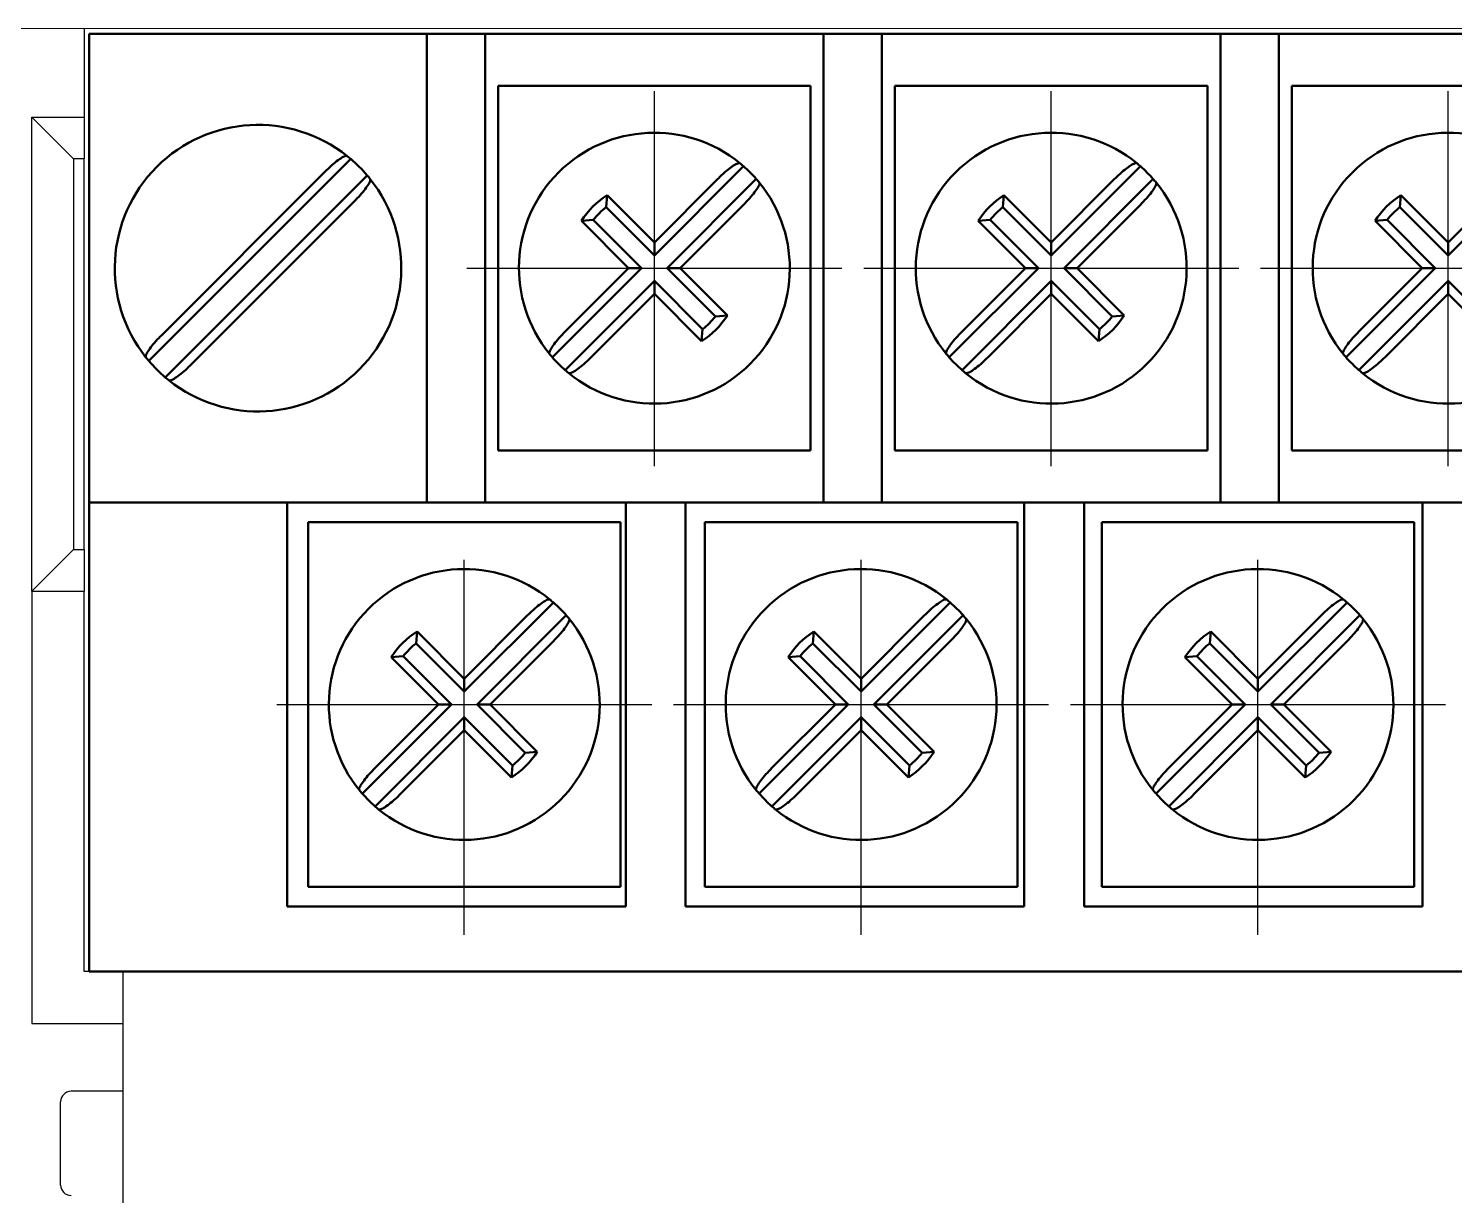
# Model space of a CAD drawing. Header units: millimetres. Extents: x 3520 to 8864, y 403 to 1747.
# Drawn here: x 7246.72 to 7274.1, y 1232.05 to 1254.45 of the extents above; entities that cross this region are included whole.
import ezdxf

# ---------------------------------------------------------------- set-up
doc = ezdxf.new("R2010")
doc.units = ezdxf.units.MM
doc.linetypes.add('CENTER', pattern=[10.16, 6.35, -1.27, 1.27, -1.27])
doc.layers.add('main', color=5, linetype='Continuous', lineweight=50)
doc.layers.add('ОСЕВЫЕ', color=1, linetype='CENTER', lineweight=25)

msp = doc.modelspace()

# ---------------------------------------------------------------- linework, layer by layer
at = {"color": 0, "linetype": 'Continuous', "lineweight": 15}
for p, q in [((7247.784, 1254.452, 1518.358), (7244.534, 1254.452, 1518.358)), ((7304.284, 1254.452, 1518.358), (7247.784, 1254.452, 1518.358))]:
    msp.add_line(p, q, dxfattribs=at)
at = {"layer": 'main', "color": 0, "lineweight": 25}
for p, q in [((7247.784, 1254.452, 1518.358), (7247.784, 1252.752, 1518.358)), ((7246.784, 1243.652, 1518.358), (7246.784, 1252.752, 1518.358)), ((7247.584, 1251.952, 1518.358), (7246.784, 1252.752, 1518.358)), ((7246.784, 1252.752, 1518.358), (7247.784, 1252.752, 1518.358)), ((7247.784, 1252.752, 1518.358), (7247.784, 1251.952, 1518.358)), ((7247.584, 1251.952, 1518.358), (7247.584, 1244.452, 1518.358)), ((7247.784, 1251.952, 1518.358), (7247.584, 1251.952, 1518.358)), ((7247.784, 1244.452, 1518.358), (7247.784, 1251.952, 1518.358)), ((7247.584, 1244.452, 1518.358), (7246.784, 1243.652, 1518.358)), ((7247.584, 1244.452, 1518.358), (7247.784, 1244.452, 1518.358)), ((7247.784, 1244.452, 1518.358), (7247.784, 1243.652, 1518.358)), ((7246.784, 1243.652, 1518.358), (7247.784, 1243.652, 1518.358)), ((7246.784, 1243.652, 1518.358), (7246.784, 1235.352, 1518.358)), ((7247.784, 1236.352, 1518.358), (7247.784, 1243.652, 1518.358)), ((7248.534, 1236.352, 1518.358), (7247.784, 1236.352, 1518.358)), ((7248.534, 1230.452, 1518.358), (7248.534, 1236.352, 1518.358)), ((7246.784, 1235.352, 1518.358), (7248.534, 1235.352, 1518.358)), ((7248.534, 1234.052, 1518.358), (7247.534, 1234.052, 1518.358)), ((7247.334, 1232.252, 1518.358), (7247.334, 1233.852, 1518.358))]:
    msp.add_line(p, q, dxfattribs=at)
at = {"layer": 'main', "color": 0}
for p, q in [((7254.364, 1254.352, 1518.358), (7247.884, 1254.352, 1518.358)), ((7247.884, 1245.352, 1518.358), (7247.884, 1254.352, 1518.358)), ((7254.364, 1254.352, 1518.358), (7255.484, 1254.352, 1518.358)), ((7254.364, 1253.352, 1518.358), (7254.364, 1254.352, 1518.358)), ((7255.484, 1254.352, 1518.358), (7255.484, 1253.352, 1518.358)), ((7261.984, 1254.352, 1518.358), (7255.484, 1254.352, 1518.358)), ((7261.984, 1254.352, 1518.358), (7263.104, 1254.352, 1518.358)), ((7261.984, 1253.352, 1518.358), (7261.984, 1254.352, 1518.358)), ((7263.104, 1254.352, 1518.358), (7263.104, 1253.352, 1518.358)), ((7269.604, 1254.352, 1518.358), (7263.104, 1254.352, 1518.358)), ((7269.604, 1254.352, 1518.358), (7270.724, 1254.352, 1518.358)), ((7269.604, 1253.352, 1518.358), (7269.604, 1254.352, 1518.358)), ((7270.724, 1254.352, 1518.358), (7270.724, 1253.352, 1518.358)), ((7277.224, 1254.352, 1518.358), (7270.724, 1254.352, 1518.358)), ((7254.364, 1245.352, 1518.358), (7254.364, 1253.352, 1518.358)), ((7255.484, 1253.352, 1518.358), (7255.484, 1245.352, 1518.358)), ((7255.734, 1253.352, 1518.358), (7255.734, 1246.352, 1518.358)), ((7261.734, 1253.352, 1518.358), (7255.734, 1253.352, 1518.358)), ((7261.734, 1246.352, 1518.358), (7261.734, 1253.352, 1518.358)), ((7261.984, 1245.352, 1518.358), (7261.984, 1253.352, 1518.358)), ((7263.104, 1253.352, 1518.358), (7263.104, 1245.352, 1518.358)), ((7269.354, 1253.352, 1518.358), (7263.354, 1253.352, 1518.358)), ((7263.354, 1253.352, 1518.358), (7263.354, 1246.352, 1518.358)), ((7269.354, 1246.352, 1518.358), (7269.354, 1253.352, 1518.358)), ((7269.604, 1245.352, 1518.358), (7269.604, 1253.352, 1518.358)), ((7270.724, 1253.352, 1518.358), (7270.724, 1245.352, 1518.358)), ((7276.974, 1253.352, 1518.358), (7270.974, 1253.352, 1518.358)), ((7270.974, 1253.352, 1518.358), (7270.974, 1246.352, 1518.358)), ((7252.904, 1251.948, 1518.358), (7249.028, 1248.072, 1518.358)), ((7260.446, 1251.809, 1518.358), (7258.734, 1250.098, 1518.358)), ((7268.066, 1251.809, 1518.358), (7266.354, 1250.098, 1518.358)), ((7275.686, 1251.809, 1518.358), (7273.974, 1250.098, 1518.358)), ((7252.407, 1251.701, 1518.358), (7249.275, 1248.569, 1518.358)), ((7249.344, 1247.756, 1518.358), (7253.22, 1251.632, 1518.358)), ((7259.951, 1251.564, 1518.358), (7258.734, 1250.347, 1518.358)), ((7258.98, 1249.852, 1518.358), (7260.691, 1251.564, 1518.358)), ((7267.571, 1251.564, 1518.358), (7266.354, 1250.347, 1518.358)), ((7266.6, 1249.852, 1518.358), (7268.311, 1251.564, 1518.358)), ((7275.191, 1251.564, 1518.358), (7273.974, 1250.347, 1518.358)), ((7257.808, 1251.024, 1518.358), (7257.827, 1251.254, 1518.358)), ((7258.734, 1250.347, 1518.358), (7257.827, 1251.254, 1518.358)), ((7265.428, 1251.024, 1518.358), (7265.447, 1251.254, 1518.358)), ((7266.354, 1250.347, 1518.358), (7265.447, 1251.254, 1518.358)), ((7273.048, 1251.024, 1518.358), (7273.067, 1251.254, 1518.358)), ((7273.974, 1250.347, 1518.358), (7273.067, 1251.254, 1518.358)), ((7249.841, 1248.004, 1518.358), (7252.972, 1251.135, 1518.358)), ((7258.734, 1250.098, 1518.358), (7257.808, 1251.024, 1518.358)), ((7259.229, 1249.852, 1518.358), (7260.446, 1251.069, 1518.358)), ((7266.354, 1250.098, 1518.358), (7265.428, 1251.024, 1518.358)), ((7266.849, 1249.852, 1518.358), (7268.066, 1251.069, 1518.358)), ((7273.974, 1250.098, 1518.358), (7273.048, 1251.024, 1518.358)), ((7257.562, 1250.778, 1518.358), (7257.332, 1250.759, 1518.358)), ((7257.332, 1250.759, 1518.358), (7258.239, 1249.852, 1518.358)), ((7257.562, 1250.778, 1518.358), (7258.488, 1249.852, 1518.358)), ((7265.182, 1250.778, 1518.358), (7264.952, 1250.759, 1518.358)), ((7264.952, 1250.759, 1518.358), (7265.859, 1249.852, 1518.358)), ((7265.182, 1250.778, 1518.358), (7266.108, 1249.852, 1518.358)), ((7272.802, 1250.778, 1518.358), (7272.572, 1250.759, 1518.358)), ((7272.572, 1250.759, 1518.358), (7273.479, 1249.852, 1518.358)), ((7272.802, 1250.778, 1518.358), (7273.728, 1249.852, 1518.358)), ((7258.734, 1250.098, 1518.358), (7258.734, 1250.347, 1518.358)), ((7266.354, 1250.098, 1518.358), (7266.354, 1250.347, 1518.358)), ((7273.974, 1250.098, 1518.358), (7273.974, 1250.347, 1518.358)), ((7258.488, 1249.852, 1518.358), (7256.777, 1248.141, 1518.358)), ((7258.239, 1249.852, 1518.358), (7257.022, 1248.635, 1518.358)), ((7257.022, 1247.895, 1518.358), (7258.734, 1249.606, 1518.358)), ((7258.488, 1249.852, 1518.358), (7258.239, 1249.852, 1518.358)), ((7258.734, 1249.606, 1518.358), (7258.734, 1249.357, 1518.358)), ((7258.734, 1249.606, 1518.358), (7259.66, 1248.68, 1518.358)), ((7258.98, 1249.852, 1518.358), (7259.229, 1249.852, 1518.358)), ((7259.906, 1248.926, 1518.358), (7258.98, 1249.852, 1518.358)), ((7260.136, 1248.945, 1518.358), (7259.229, 1249.852, 1518.358)), ((7266.108, 1249.852, 1518.358), (7264.397, 1248.141, 1518.358)), ((7265.859, 1249.852, 1518.358), (7264.642, 1248.635, 1518.358)), ((7264.642, 1247.895, 1518.358), (7266.354, 1249.606, 1518.358)), ((7266.108, 1249.852, 1518.358), (7265.859, 1249.852, 1518.358)), ((7266.354, 1249.606, 1518.358), (7266.354, 1249.357, 1518.358)), ((7266.354, 1249.606, 1518.358), (7267.28, 1248.68, 1518.358)), ((7266.6, 1249.852, 1518.358), (7266.849, 1249.852, 1518.358)), ((7267.526, 1248.926, 1518.358), (7266.6, 1249.852, 1518.358)), ((7267.756, 1248.945, 1518.358), (7266.849, 1249.852, 1518.358)), ((7273.728, 1249.852, 1518.358), (7272.017, 1248.141, 1518.358)), ((7273.479, 1249.852, 1518.358), (7272.262, 1248.635, 1518.358)), ((7272.262, 1247.895, 1518.358), (7273.974, 1249.606, 1518.358)), ((7273.728, 1249.852, 1518.358), (7273.479, 1249.852, 1518.358)), ((7273.974, 1249.606, 1518.358), (7273.974, 1249.357, 1518.358)), ((7273.974, 1249.606, 1518.358), (7274.9, 1248.68, 1518.358)), ((7257.517, 1248.14, 1518.358), (7258.734, 1249.357, 1518.358)), ((7258.734, 1249.357, 1518.358), (7259.641, 1248.45, 1518.358)), ((7265.137, 1248.14, 1518.358), (7266.354, 1249.357, 1518.358)), ((7266.354, 1249.357, 1518.358), (7267.261, 1248.45, 1518.358)), ((7272.757, 1248.14, 1518.358), (7273.974, 1249.357, 1518.358)), ((7273.974, 1249.357, 1518.358), (7274.881, 1248.45, 1518.358)), ((7259.906, 1248.926, 1518.358), (7260.136, 1248.945, 1518.358)), ((7267.526, 1248.926, 1518.358), (7267.756, 1248.945, 1518.358)), ((7259.66, 1248.68, 1518.358), (7259.641, 1248.45, 1518.358)), ((7267.28, 1248.68, 1518.358), (7267.261, 1248.45, 1518.358)), ((7255.734, 1246.352, 1518.358), (7261.734, 1246.352, 1518.358)), ((7263.354, 1246.352, 1518.358), (7269.354, 1246.352, 1518.358)), ((7270.974, 1246.352, 1518.358), (7276.974, 1246.352, 1518.358)), ((7247.884, 1244.352, 1518.358), (7247.884, 1245.352, 1518.358)), ((7247.884, 1245.352, 1518.358), (7251.684, 1245.352, 1518.358)), ((7251.684, 1245.352, 1518.358), (7251.684, 1244.352, 1518.358)), ((7258.184, 1245.352, 1518.358), (7251.684, 1245.352, 1518.358)), ((7258.184, 1245.352, 1518.358), (7259.334, 1245.352, 1518.358)), ((7258.184, 1244.352, 1518.358), (7258.184, 1245.352, 1518.358)), ((7259.334, 1245.352, 1518.358), (7259.334, 1244.352, 1518.358)), ((7265.834, 1245.352, 1518.358), (7259.334, 1245.352, 1518.358)), ((7265.834, 1244.352, 1518.358), (7265.834, 1245.352, 1518.358)), ((7265.834, 1245.352, 1518.358), (7266.984, 1245.352, 1518.358)), ((7266.984, 1245.352, 1518.358), (7266.984, 1244.352, 1518.358)), ((7273.484, 1245.352, 1518.358), (7266.984, 1245.352, 1518.358)), ((7273.484, 1244.352, 1518.358), (7273.484, 1245.352, 1518.358)), ((7273.484, 1245.352, 1518.358), (7274.634, 1245.352, 1518.358)), ((7252.084, 1244.977, 1518.358), (7252.084, 1237.977, 1518.358)), ((7258.084, 1244.977, 1518.358), (7252.084, 1244.977, 1518.358)), ((7258.084, 1237.977, 1518.358), (7258.084, 1244.977, 1518.358)), ((7259.704, 1244.977, 1518.358), (7259.704, 1237.977, 1518.358)), ((7265.704, 1244.977, 1518.358), (7259.704, 1244.977, 1518.358)), ((7265.704, 1237.977, 1518.358), (7265.704, 1244.977, 1518.358)), ((7267.324, 1244.977, 1518.358), (7267.324, 1237.977, 1518.358)), ((7273.324, 1244.977, 1518.358), (7267.324, 1244.977, 1518.358)), ((7273.324, 1237.977, 1518.358), (7273.324, 1244.977, 1518.358)), ((7247.884, 1236.352, 1518.358), (7247.884, 1244.352, 1518.358)), ((7251.684, 1244.352, 1518.358), (7251.684, 1237.602, 1518.358)), ((7258.184, 1237.602, 1518.358), (7258.184, 1244.352, 1518.358)), ((7259.334, 1244.352, 1518.358), (7259.334, 1237.602, 1518.358)), ((7265.834, 1237.602, 1518.358), (7265.834, 1244.352, 1518.358)), ((7266.984, 1244.352, 1518.358), (7266.984, 1237.602, 1518.358)), ((7273.484, 1237.602, 1518.358), (7273.484, 1244.352, 1518.358)), ((7256.796, 1243.434, 1518.358), (7255.084, 1241.723, 1518.358)), ((7264.416, 1243.434, 1518.358), (7262.704, 1241.723, 1518.358)), ((7272.036, 1243.434, 1518.358), (7270.324, 1241.723, 1518.358)), ((7256.301, 1243.189, 1518.358), (7255.084, 1241.972, 1518.358)), ((7255.33, 1241.477, 1518.358), (7257.041, 1243.189, 1518.358)), ((7263.921, 1243.189, 1518.358), (7262.704, 1241.972, 1518.358)), ((7262.95, 1241.477, 1518.358), (7264.661, 1243.189, 1518.358)), ((7271.541, 1243.189, 1518.358), (7270.324, 1241.972, 1518.358)), ((7270.57, 1241.477, 1518.358), (7272.281, 1243.189, 1518.358)), ((7254.158, 1242.649, 1518.358), (7254.177, 1242.879, 1518.358)), ((7255.084, 1241.972, 1518.358), (7254.177, 1242.879, 1518.358)), ((7261.778, 1242.649, 1518.358), (7261.797, 1242.879, 1518.358)), ((7262.704, 1241.972, 1518.358), (7261.797, 1242.879, 1518.358)), ((7269.398, 1242.649, 1518.358), (7269.417, 1242.879, 1518.358)), ((7270.324, 1241.972, 1518.358), (7269.417, 1242.879, 1518.358)), ((7255.084, 1241.723, 1518.358), (7254.158, 1242.649, 1518.358)), ((7255.579, 1241.477, 1518.358), (7256.796, 1242.694, 1518.358)), ((7262.704, 1241.723, 1518.358), (7261.778, 1242.649, 1518.358)), ((7263.199, 1241.477, 1518.358), (7264.416, 1242.694, 1518.358)), ((7270.324, 1241.723, 1518.358), (7269.398, 1242.649, 1518.358)), ((7270.819, 1241.477, 1518.358), (7272.036, 1242.694, 1518.358)), ((7253.912, 1242.403, 1518.358), (7253.682, 1242.384, 1518.358)), ((7253.682, 1242.384, 1518.358), (7254.589, 1241.477, 1518.358)), ((7253.912, 1242.403, 1518.358), (7254.838, 1241.477, 1518.358)), ((7261.532, 1242.403, 1518.358), (7261.302, 1242.384, 1518.358)), ((7261.302, 1242.384, 1518.358), (7262.209, 1241.477, 1518.358)), ((7261.532, 1242.403, 1518.358), (7262.458, 1241.477, 1518.358)), ((7269.152, 1242.403, 1518.358), (7268.922, 1242.384, 1518.358)), ((7268.922, 1242.384, 1518.358), (7269.829, 1241.477, 1518.358)), ((7269.152, 1242.403, 1518.358), (7270.078, 1241.477, 1518.358)), ((7255.084, 1241.723, 1518.358), (7255.084, 1241.972, 1518.358)), ((7262.704, 1241.723, 1518.358), (7262.704, 1241.972, 1518.358)), ((7270.324, 1241.723, 1518.358), (7270.324, 1241.972, 1518.358)), ((7254.838, 1241.477, 1518.358), (7253.127, 1239.766, 1518.358)), ((7254.589, 1241.477, 1518.358), (7253.372, 1240.26, 1518.358)), ((7254.838, 1241.477, 1518.358), (7254.589, 1241.477, 1518.358)), ((7255.33, 1241.477, 1518.358), (7255.579, 1241.477, 1518.358)), ((7256.256, 1240.551, 1518.358), (7255.33, 1241.477, 1518.358)), ((7256.486, 1240.57, 1518.358), (7255.579, 1241.477, 1518.358)), ((7262.458, 1241.477, 1518.358), (7260.747, 1239.766, 1518.358)), ((7262.209, 1241.477, 1518.358), (7260.992, 1240.26, 1518.358)), ((7262.458, 1241.477, 1518.358), (7262.209, 1241.477, 1518.358)), ((7262.95, 1241.477, 1518.358), (7263.199, 1241.477, 1518.358)), ((7263.876, 1240.551, 1518.358), (7262.95, 1241.477, 1518.358)), ((7264.106, 1240.57, 1518.358), (7263.199, 1241.477, 1518.358)), ((7270.078, 1241.477, 1518.358), (7268.367, 1239.766, 1518.358)), ((7269.829, 1241.477, 1518.358), (7268.612, 1240.26, 1518.358)), ((7270.078, 1241.477, 1518.358), (7269.829, 1241.477, 1518.358)), ((7270.57, 1241.477, 1518.358), (7270.819, 1241.477, 1518.358)), ((7271.496, 1240.551, 1518.358), (7270.57, 1241.477, 1518.358)), ((7271.726, 1240.57, 1518.358), (7270.819, 1241.477, 1518.358)), ((7253.372, 1239.52, 1518.358), (7255.084, 1241.231, 1518.358)), ((7255.084, 1241.231, 1518.358), (7255.084, 1240.982, 1518.358)), ((7255.084, 1241.231, 1518.358), (7256.01, 1240.305, 1518.358)), ((7260.992, 1239.52, 1518.358), (7262.704, 1241.231, 1518.358)), ((7262.704, 1241.231, 1518.358), (7262.704, 1240.982, 1518.358)), ((7262.704, 1241.231, 1518.358), (7263.63, 1240.305, 1518.358)), ((7268.612, 1239.52, 1518.358), (7270.324, 1241.231, 1518.358)), ((7270.324, 1241.231, 1518.358), (7270.324, 1240.982, 1518.358)), ((7270.324, 1241.231, 1518.358), (7271.25, 1240.305, 1518.358)), ((7253.867, 1239.765, 1518.358), (7255.084, 1240.982, 1518.358)), ((7255.084, 1240.982, 1518.358), (7255.991, 1240.075, 1518.358)), ((7261.487, 1239.765, 1518.358), (7262.704, 1240.982, 1518.358)), ((7262.704, 1240.982, 1518.358), (7263.611, 1240.075, 1518.358)), ((7269.107, 1239.765, 1518.358), (7270.324, 1240.982, 1518.358)), ((7270.324, 1240.982, 1518.358), (7271.231, 1240.075, 1518.358)), ((7256.256, 1240.551, 1518.358), (7256.486, 1240.57, 1518.358)), ((7263.876, 1240.551, 1518.358), (7264.106, 1240.57, 1518.358)), ((7271.496, 1240.551, 1518.358), (7271.726, 1240.57, 1518.358)), ((7256.01, 1240.305, 1518.358), (7255.991, 1240.075, 1518.358)), ((7263.63, 1240.305, 1518.358), (7263.611, 1240.075, 1518.358)), ((7271.25, 1240.305, 1518.358), (7271.231, 1240.075, 1518.358)), ((7252.084, 1237.977, 1518.358), (7258.084, 1237.977, 1518.358)), ((7259.704, 1237.977, 1518.358), (7265.704, 1237.977, 1518.358)), ((7267.324, 1237.977, 1518.358), (7273.324, 1237.977, 1518.358)), ((7251.684, 1237.602, 1518.358), (7258.184, 1237.602, 1518.358)), ((7259.334, 1237.602, 1518.358), (7265.834, 1237.602, 1518.358)), ((7266.984, 1237.602, 1518.358), (7273.484, 1237.602, 1518.358)), ((7303.884, 1236.352, 1518.358), (7247.884, 1236.352, 1518.358))]:
    msp.add_line(p, q, dxfattribs=at)
for centre, radius, start, end in [((7251.124, 1249.852, 1518.358), 2.75, 51.5111, 218.4889), ((7258.734, 1249.852, 1518.358), 2.6, 50.7798, 219.2202), ((7266.354, 1249.852, 1518.358), 2.6, 50.7798, 219.2202), ((7273.974, 1249.852, 1518.358), 2.6, 50.7798, 219.2202), ((7251.124, 1249.852, 1518.358), 2.75, 49.6653, 51.5111), ((7251.124, 1249.852, 1518.358), 2.75, 40.3347, 49.6653), ((7258.734, 1249.852, 1518.358), 2.6, 48.8301, 50.7798), ((7258.734, 1249.852, 1518.358), 2.6, 41.1699, 48.8301), ((7266.354, 1249.852, 1518.358), 2.6, 48.8301, 50.7798), ((7266.354, 1249.852, 1518.358), 2.6, 41.1699, 48.8301), ((7251.124, 1249.852, 1518.358), 2.75, 231.5111, 38.4889), ((7251.124, 1249.852, 1518.358), 2.75, 38.4889, 40.3347), ((7258.734, 1249.852, 1518.358), 2.6, 39.2202, 41.1699), ((7266.354, 1249.852, 1518.358), 2.6, 39.2202, 41.1699), ((7258.734, 1249.852, 1518.358), 2.6, 230.7798, 39.2202), ((7258.734, 1249.852, 1518.358), 1.67, 122.9031, 147.0969), ((7266.354, 1249.852, 1518.358), 2.6, 230.7798, 39.2202), ((7266.354, 1249.852, 1518.358), 1.67, 122.9031, 147.0969), ((7273.974, 1249.852, 1518.358), 2.6, 230.7798, 39.2202), ((7273.974, 1249.852, 1518.358), 1.67, 122.9031, 147.0969), ((7258.734, 1249.852, 1518.358), 1.494, 128.3235, 141.6765), ((7266.354, 1249.852, 1518.358), 1.494, 128.3235, 141.6765), ((7273.974, 1249.852, 1518.358), 1.494, 128.3235, 141.6765), ((7258.734, 1249.852, 1518.358), 1.67, 302.9031, 327.0969), ((7258.734, 1249.852, 1518.358), 1.494, 308.3235, 321.6765), ((7266.354, 1249.852, 1518.358), 1.67, 302.9031, 327.0969), ((7266.354, 1249.852, 1518.358), 1.494, 308.3235, 321.6765), ((7251.124, 1249.852, 1518.358), 2.75, 218.4889, 220.3347), ((7251.124, 1249.852, 1518.358), 2.75, 220.3347, 229.6653), ((7258.734, 1249.852, 1518.358), 2.6, 219.2202, 221.1699), ((7258.734, 1249.852, 1518.358), 2.6, 221.1699, 228.8301), ((7266.354, 1249.852, 1518.358), 2.6, 219.2202, 221.1699), ((7266.354, 1249.852, 1518.358), 2.6, 221.1699, 228.8301), ((7273.974, 1249.852, 1518.358), 2.6, 219.2202, 221.1699), ((7273.974, 1249.852, 1518.358), 2.6, 221.1699, 228.8301), ((7251.124, 1249.852, 1518.358), 2.75, 229.6653, 231.5111), ((7258.734, 1249.852, 1518.358), 2.6, 228.8301, 230.7798), ((7266.354, 1249.852, 1518.358), 2.6, 228.8301, 230.7798), ((7273.974, 1249.852, 1518.358), 2.6, 228.8301, 230.7798), ((7255.084, 1241.477, 1518.358), 2.6, 50.7798, 219.2202), ((7262.704, 1241.477, 1518.358), 2.6, 50.7798, 219.2202), ((7270.324, 1241.477, 1518.358), 2.6, 50.7798, 219.2202), ((7255.084, 1241.477, 1518.358), 2.6, 48.8301, 50.7798), ((7255.084, 1241.477, 1518.358), 2.6, 41.1699, 48.8301), ((7262.704, 1241.477, 1518.358), 2.6, 48.8301, 50.7798), ((7262.704, 1241.477, 1518.358), 2.6, 41.1699, 48.8301), ((7270.324, 1241.477, 1518.358), 2.6, 48.8301, 50.7798), ((7270.324, 1241.477, 1518.358), 2.6, 41.1699, 48.8301), ((7255.084, 1241.477, 1518.358), 2.6, 230.7798, 39.2202), ((7255.084, 1241.477, 1518.358), 2.6, 39.2202, 41.1699), ((7262.704, 1241.477, 1518.358), 2.6, 230.7798, 39.2202), ((7262.704, 1241.477, 1518.358), 2.6, 39.2202, 41.1699), ((7270.324, 1241.477, 1518.358), 2.6, 230.7798, 39.2202), ((7270.324, 1241.477, 1518.358), 2.6, 39.2202, 41.1699), ((7255.084, 1241.477, 1518.358), 1.67, 122.9031, 147.0969), ((7262.704, 1241.477, 1518.358), 1.67, 122.9031, 147.0969), ((7270.324, 1241.477, 1518.358), 1.67, 122.9031, 147.0969), ((7255.084, 1241.477, 1518.358), 1.494, 128.3235, 141.6765), ((7262.704, 1241.477, 1518.358), 1.494, 128.3235, 141.6765), ((7270.324, 1241.477, 1518.358), 1.494, 128.3235, 141.6765), ((7255.084, 1241.477, 1518.358), 1.67, 302.9031, 327.0969), ((7262.704, 1241.477, 1518.358), 1.67, 302.9031, 327.0969), ((7270.324, 1241.477, 1518.358), 1.67, 302.9031, 327.0969), ((7255.084, 1241.477, 1518.358), 1.494, 308.3235, 321.6765), ((7262.704, 1241.477, 1518.358), 1.494, 308.3235, 321.6765), ((7270.324, 1241.477, 1518.358), 1.494, 308.3235, 321.6765), ((7255.084, 1241.477, 1518.358), 2.6, 219.2202, 221.1699), ((7255.084, 1241.477, 1518.358), 2.6, 221.1699, 228.8301), ((7262.704, 1241.477, 1518.358), 2.6, 219.2202, 221.1699), ((7262.704, 1241.477, 1518.358), 2.6, 221.1699, 228.8301), ((7270.324, 1241.477, 1518.358), 2.6, 219.2202, 221.1699), ((7270.324, 1241.477, 1518.358), 2.6, 221.1699, 228.8301), ((7255.084, 1241.477, 1518.358), 2.6, 228.8301, 230.7798), ((7262.704, 1241.477, 1518.358), 2.6, 228.8301, 230.7798), ((7270.324, 1241.477, 1518.358), 2.6, 228.8301, 230.7798)]:
    msp.add_arc(centre, radius, start, end, dxfattribs=at)
at = {"layer": 'main', "color": 0, "lineweight": 25}
for centre, start, end in [((7247.534, 1233.852, 1518.358), 90, 180), ((7247.534, 1232.252, 1518.358), 180, 270)]:
    msp.add_arc(centre, 0.2, start, end, dxfattribs=at)
at = {"layer": 'main', "color": 0}
for points, knots in [([(7252.835, 1252.005, 1518.358), (7252.823, 1252.007, 1518.358), (7252.8, 1252.011, 1518.358), (7252.716, 1251.965, 1518.358), (7252.607, 1251.885, 1518.358), (7252.498, 1251.79, 1518.358), (7252.432, 1251.725, 1518.358), (7252.407, 1251.701, 1518.358)], [0, 0, 0, 0, 0.216128, 0.432423, 0.650692, 0.870009, 1, 1, 1, 1]), ([(7260.378, 1251.866, 1518.358), (7260.366, 1251.869, 1518.358), (7260.342, 1251.873, 1518.358), (7260.259, 1251.827, 1518.358), (7260.15, 1251.747, 1518.358), (7260.042, 1251.653, 1518.358), (7259.975, 1251.588, 1518.358), (7259.951, 1251.564, 1518.358)], [0, 0, 0, 0, 0.216574, 0.4330774, 0.6511961, 0.8699885, 1, 1, 1, 1]), ([(7267.998, 1251.866, 1518.358), (7267.986, 1251.869, 1518.358), (7267.962, 1251.873, 1518.358), (7267.879, 1251.827, 1518.358), (7267.77, 1251.747, 1518.358), (7267.662, 1251.653, 1518.358), (7267.595, 1251.588, 1518.358), (7267.571, 1251.564, 1518.358)], [0, 0, 0, 0, 0.216574, 0.433078, 0.651196, 0.869989, 1, 1, 1, 1]), ([(7252.972, 1251.135, 1518.358), (7252.982, 1251.144, 1518.358), (7253.03, 1251.193, 1518.358), (7253.116, 1251.286, 1518.358), (7253.208, 1251.403, 1518.358), (7253.268, 1251.497, 1518.358), (7253.285, 1251.546, 1518.358), (7253.278, 1251.56, 1518.358), (7253.276, 1251.564, 1518.358)], [0, 0, 0, 0, 0.0486, 0.260524, 0.477087, 0.696083, 0.915047, 1, 1, 1, 1]), ([(7260.446, 1251.069, 1518.358), (7260.486, 1251.11, 1518.358), (7260.566, 1251.193, 1518.358), (7260.664, 1251.313, 1518.358), (7260.731, 1251.412, 1518.358), (7260.757, 1251.473, 1518.358), (7260.751, 1251.49, 1518.358), (7260.748, 1251.496, 1518.358)], [0, 0, 0, 0, 0.216019, 0.431945, 0.650024, 0.868797, 1, 1, 1, 1]), ([(7268.066, 1251.069, 1518.358), (7268.106, 1251.11, 1518.358), (7268.186, 1251.193, 1518.358), (7268.284, 1251.313, 1518.358), (7268.351, 1251.412, 1518.358), (7268.377, 1251.473, 1518.358), (7268.371, 1251.49, 1518.358), (7268.368, 1251.496, 1518.358)], [0, 0, 0, 0, 0.216019, 0.431946, 0.650024, 0.868797, 1, 1, 1, 1]), ([(7249.275, 1248.569, 1518.358), (7249.266, 1248.56, 1518.358), (7249.217, 1248.511, 1518.358), (7249.132, 1248.418, 1518.358), (7249.04, 1248.302, 1518.358), (7248.98, 1248.207, 1518.358), (7248.963, 1248.158, 1518.358), (7248.97, 1248.144, 1518.358), (7248.971, 1248.141, 1518.358)], [0, 0, 0, 0, 0.0486001, 0.2605235, 0.4770858, 0.6960816, 0.9150456, 1, 1, 1, 1]), ([(7257.022, 1248.635, 1518.358), (7256.982, 1248.594, 1518.358), (7256.902, 1248.511, 1518.358), (7256.804, 1248.391, 1518.358), (7256.737, 1248.292, 1518.358), (7256.711, 1248.231, 1518.358), (7256.717, 1248.214, 1518.358), (7256.72, 1248.208, 1518.358)], [0, 0, 0, 0, 0.216027, 0.431946, 0.650025, 0.868797, 1, 1, 1, 1]), ([(7264.642, 1248.635, 1518.358), (7264.602, 1248.594, 1518.358), (7264.522, 1248.511, 1518.358), (7264.424, 1248.391, 1518.358), (7264.357, 1248.292, 1518.358), (7264.331, 1248.231, 1518.358), (7264.337, 1248.214, 1518.358), (7264.34, 1248.208, 1518.358)], [0, 0, 0, 0, 0.216027, 0.431947, 0.650025, 0.868797, 1, 1, 1, 1]), ([(7272.262, 1248.635, 1518.358), (7272.222, 1248.594, 1518.358), (7272.142, 1248.511, 1518.358), (7272.044, 1248.391, 1518.358), (7271.977, 1248.292, 1518.358), (7271.951, 1248.231, 1518.358), (7271.957, 1248.214, 1518.358), (7271.96, 1248.208, 1518.358)], [0, 0, 0, 0, 0.216026, 0.431945, 0.650025, 0.868797, 1, 1, 1, 1]), ([(7249.412, 1247.7, 1518.358), (7249.424, 1247.697, 1518.358), (7249.448, 1247.693, 1518.358), (7249.532, 1247.739, 1518.358), (7249.641, 1247.82, 1518.358), (7249.75, 1247.914, 1518.358), (7249.816, 1247.979, 1518.358), (7249.841, 1248.004, 1518.358)], [0, 0, 0, 0, 0.2161272, 0.4324238, 0.6506939, 0.8700094, 1, 1, 1, 1]), ([(7257.09, 1247.838, 1518.358), (7257.102, 1247.836, 1518.358), (7257.126, 1247.831, 1518.358), (7257.209, 1247.877, 1518.358), (7257.317, 1247.957, 1518.358), (7257.426, 1248.051, 1518.358), (7257.493, 1248.116, 1518.358), (7257.517, 1248.14, 1518.358)], [0, 0, 0, 0, 0.216573, 0.433075, 0.651192, 0.869983, 1, 1, 1, 1]), ([(7264.71, 1247.838, 1518.358), (7264.722, 1247.836, 1518.358), (7264.746, 1247.831, 1518.358), (7264.829, 1247.877, 1518.358), (7264.937, 1247.957, 1518.358), (7265.046, 1248.051, 1518.358), (7265.113, 1248.116, 1518.358), (7265.137, 1248.14, 1518.358)], [0, 0, 0, 0, 0.2165734, 0.4330756, 0.6511932, 0.8699827, 1, 1, 1, 1]), ([(7272.33, 1247.838, 1518.358), (7272.342, 1247.836, 1518.358), (7272.366, 1247.831, 1518.358), (7272.449, 1247.877, 1518.358), (7272.557, 1247.957, 1518.358), (7272.666, 1248.051, 1518.358), (7272.733, 1248.116, 1518.358), (7272.757, 1248.14, 1518.358)], [0, 0, 0, 0, 0.2165726, 0.4330746, 0.6511919, 0.8699828, 1, 1, 1, 1]), ([(7256.728, 1243.491, 1518.358), (7256.716, 1243.494, 1518.358), (7256.692, 1243.498, 1518.358), (7256.609, 1243.452, 1518.358), (7256.5, 1243.372, 1518.358), (7256.392, 1243.278, 1518.358), (7256.325, 1243.213, 1518.358), (7256.301, 1243.189, 1518.358)], [0, 0, 0, 0, 0.2165729, 0.4330749, 0.6511922, 0.8699827, 1, 1, 1, 1]), ([(7264.348, 1243.491, 1518.358), (7264.336, 1243.494, 1518.358), (7264.312, 1243.498, 1518.358), (7264.229, 1243.452, 1518.358), (7264.12, 1243.372, 1518.358), (7264.012, 1243.278, 1518.358), (7263.945, 1243.213, 1518.358), (7263.921, 1243.189, 1518.358)], [0, 0, 0, 0, 0.216573, 0.433076, 0.651194, 0.869983, 1, 1, 1, 1]), ([(7271.968, 1243.491, 1518.358), (7271.956, 1243.494, 1518.358), (7271.932, 1243.498, 1518.358), (7271.849, 1243.452, 1518.358), (7271.74, 1243.372, 1518.358), (7271.632, 1243.278, 1518.358), (7271.565, 1243.213, 1518.358), (7271.541, 1243.189, 1518.358)], [0, 0, 0, 0, 0.216573, 0.433075, 0.651192, 0.869983, 1, 1, 1, 1]), ([(7256.796, 1242.694, 1518.358), (7256.836, 1242.735, 1518.358), (7256.916, 1242.818, 1518.358), (7257.014, 1242.938, 1518.358), (7257.081, 1243.037, 1518.358), (7257.107, 1243.098, 1518.358), (7257.101, 1243.115, 1518.358), (7257.098, 1243.121, 1518.358)], [0, 0, 0, 0, 0.2160208, 0.4319408, 0.6500254, 0.8688, 1, 1, 1, 1]), ([(7264.416, 1242.694, 1518.358), (7264.456, 1242.735, 1518.358), (7264.536, 1242.818, 1518.358), (7264.634, 1242.938, 1518.358), (7264.701, 1243.037, 1518.358), (7264.727, 1243.098, 1518.358), (7264.721, 1243.115, 1518.358), (7264.718, 1243.121, 1518.358)], [0, 0, 0, 0, 0.216021, 0.431941, 0.650025, 0.8688, 1, 1, 1, 1]), ([(7272.036, 1242.694, 1518.358), (7272.076, 1242.735, 1518.358), (7272.156, 1242.818, 1518.358), (7272.254, 1242.938, 1518.358), (7272.321, 1243.037, 1518.358), (7272.347, 1243.098, 1518.358), (7272.341, 1243.115, 1518.358), (7272.338, 1243.121, 1518.358)], [0, 0, 0, 0, 0.216021, 0.431941, 0.650026, 0.8688, 1, 1, 1, 1]), ([(7253.372, 1240.26, 1518.358), (7253.332, 1240.219, 1518.358), (7253.252, 1240.136, 1518.358), (7253.154, 1240.016, 1518.358), (7253.087, 1239.917, 1518.358), (7253.061, 1239.856, 1518.358), (7253.067, 1239.839, 1518.358), (7253.07, 1239.833, 1518.358)], [0, 0, 0, 0, 0.21602, 0.431947, 0.650026, 0.8688, 1, 1, 1, 1]), ([(7260.992, 1240.26, 1518.358), (7260.952, 1240.219, 1518.358), (7260.872, 1240.136, 1518.358), (7260.774, 1240.016, 1518.358), (7260.707, 1239.917, 1518.358), (7260.681, 1239.856, 1518.358), (7260.687, 1239.839, 1518.358), (7260.69, 1239.833, 1518.358)], [0, 0, 0, 0, 0.2160197, 0.4319471, 0.6500256, 0.8688001, 1, 1, 1, 1]), ([(7268.612, 1240.26, 1518.358), (7268.572, 1240.219, 1518.358), (7268.492, 1240.136, 1518.358), (7268.394, 1240.016, 1518.358), (7268.327, 1239.917, 1518.358), (7268.301, 1239.856, 1518.358), (7268.307, 1239.839, 1518.358), (7268.31, 1239.833, 1518.358)], [0, 0, 0, 0, 0.21602, 0.431946, 0.650026, 0.8688, 1, 1, 1, 1]), ([(7253.44, 1239.463, 1518.358), (7253.452, 1239.461, 1518.358), (7253.476, 1239.456, 1518.358), (7253.559, 1239.502, 1518.358), (7253.667, 1239.582, 1518.358), (7253.776, 1239.676, 1518.358), (7253.843, 1239.741, 1518.358), (7253.867, 1239.765, 1518.358)], [0, 0, 0, 0, 0.2165729, 0.4330749, 0.6511922, 0.8699827, 1, 1, 1, 1]), ([(7261.06, 1239.463, 1518.358), (7261.072, 1239.461, 1518.358), (7261.096, 1239.456, 1518.358), (7261.179, 1239.502, 1518.358), (7261.287, 1239.582, 1518.358), (7261.396, 1239.676, 1518.358), (7261.463, 1239.741, 1518.358), (7261.487, 1239.765, 1518.358)], [0, 0, 0, 0, 0.216573, 0.433075, 0.651192, 0.869983, 1, 1, 1, 1]), ([(7268.68, 1239.463, 1518.358), (7268.692, 1239.461, 1518.358), (7268.716, 1239.456, 1518.358), (7268.799, 1239.502, 1518.358), (7268.907, 1239.582, 1518.358), (7269.016, 1239.676, 1518.358), (7269.083, 1239.741, 1518.358), (7269.107, 1239.765, 1518.358)], [0, 0, 0, 0, 0.216573, 0.433075, 0.651192, 0.869983, 1, 1, 1, 1])]:
    msp.add_open_spline(points, degree=3, knots=knots, dxfattribs=at)
at = {"layer": 'ОСЕВЫЕ', "color": 0, "ltscale": 5}
for p, q in [((7258.734, 1246.052, 1518.358), (7258.734, 1253.252, 1518.358)), ((7266.354, 1246.052, 1518.358), (7266.354, 1253.252, 1518.358)), ((7273.974, 1246.052, 1518.358), (7273.974, 1253.252, 1518.358)), ((7255.134, 1249.852, 1518.358), (7262.334, 1249.852, 1518.358)), ((7262.754, 1249.852, 1518.358), (7269.954, 1249.852, 1518.358)), ((7270.374, 1249.852, 1518.358), (7277.574, 1249.852, 1518.358)), ((7255.084, 1237.052, 1518.358), (7255.084, 1244.252, 1518.358)), ((7262.704, 1237.052, 1518.358), (7262.704, 1244.252, 1518.358)), ((7270.324, 1237.052, 1518.358), (7270.324, 1244.252, 1518.358)), ((7251.484, 1241.477, 1518.358), (7258.684, 1241.477, 1518.358)), ((7259.104, 1241.477, 1518.358), (7266.304, 1241.477, 1518.358)), ((7266.724, 1241.477, 1518.358), (7273.924, 1241.477, 1518.358))]:
    msp.add_line(p, q, dxfattribs=at)

doc.saveas('drawing.dxf')
